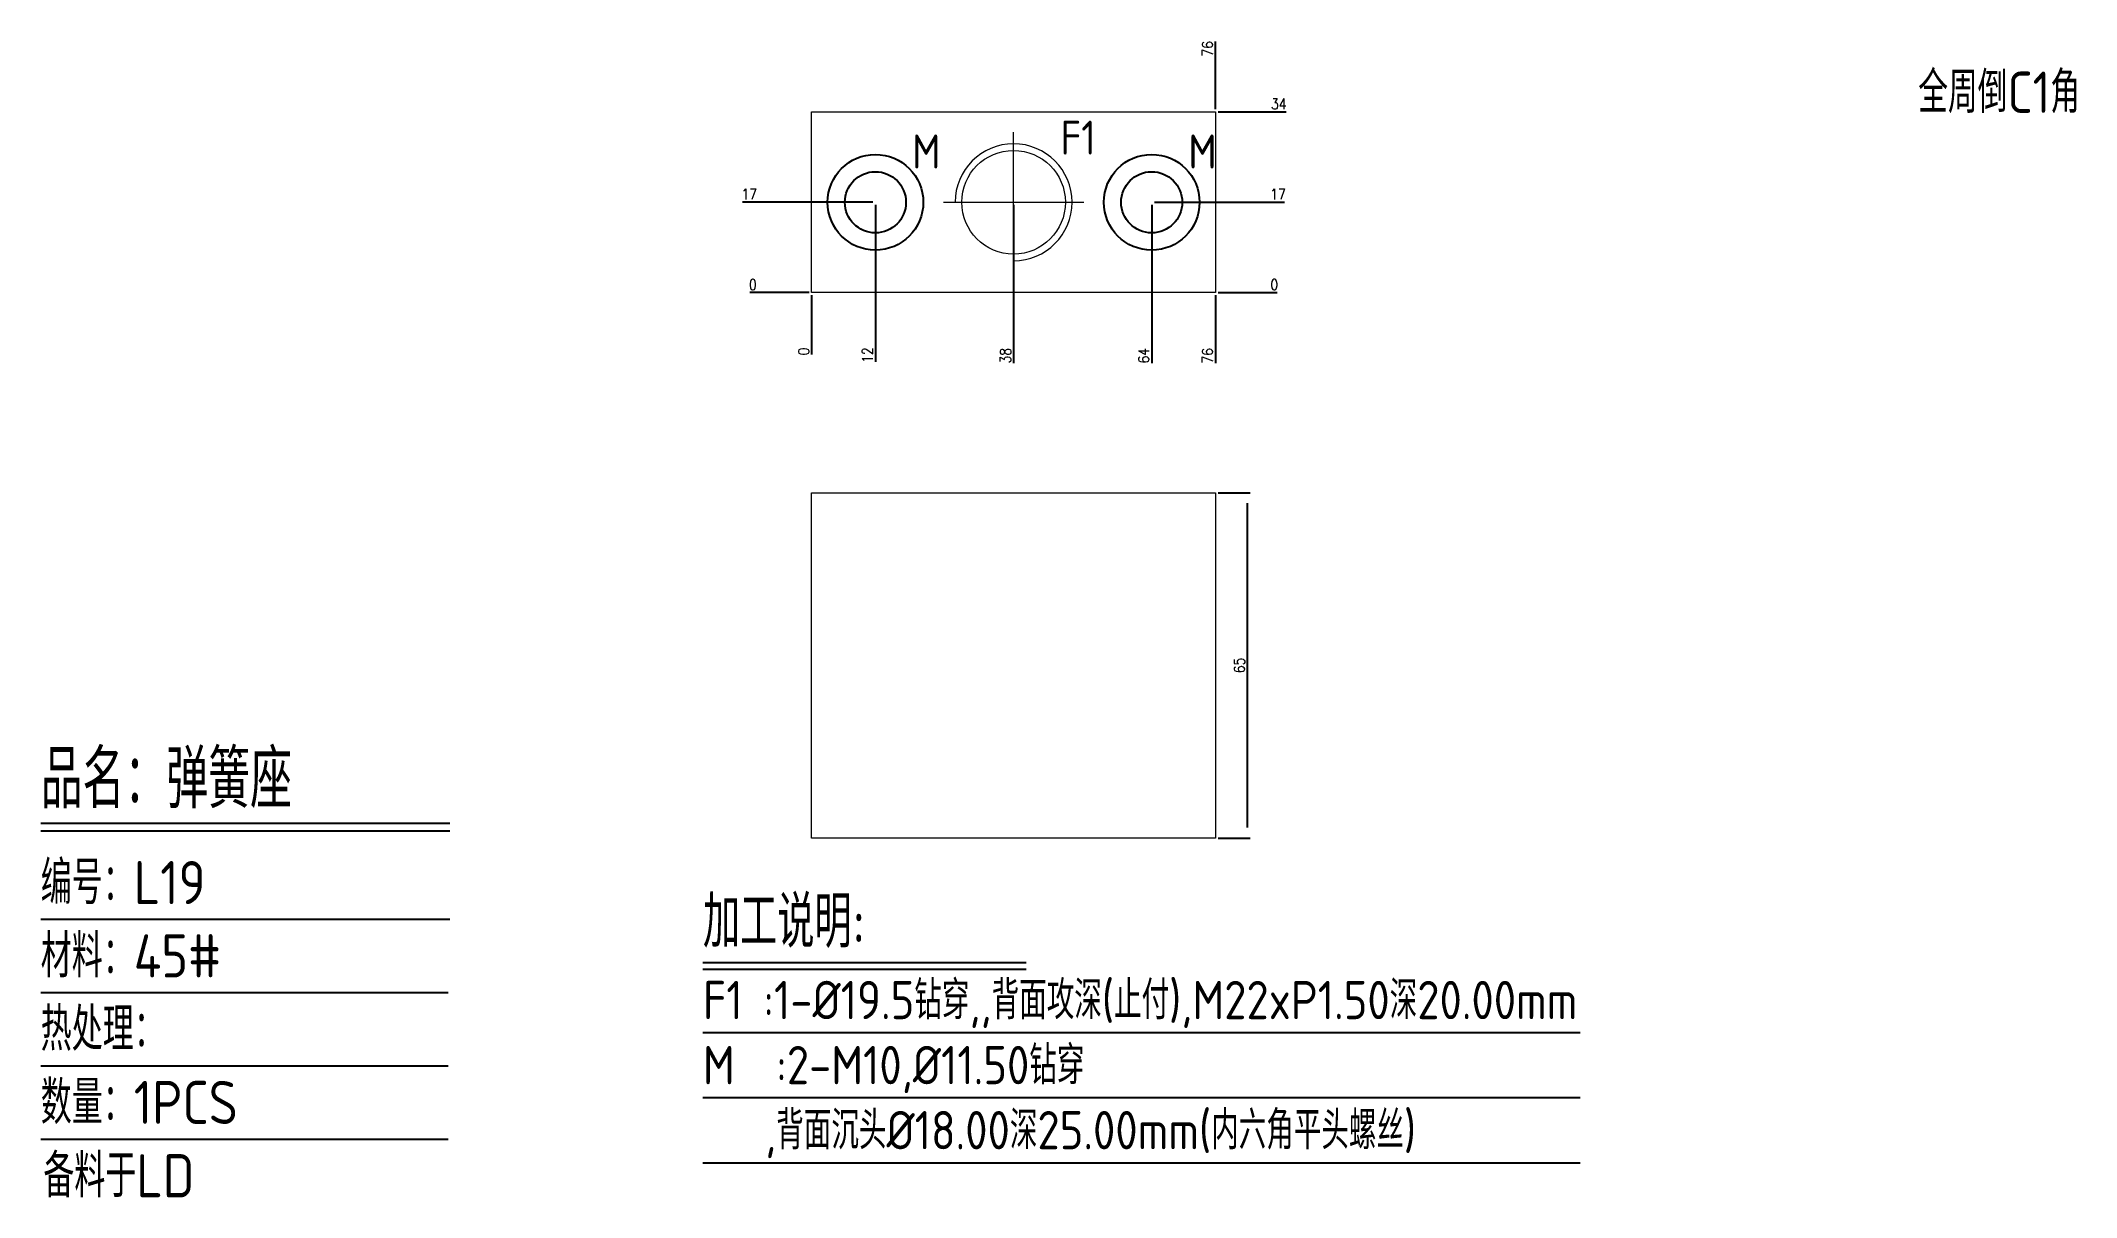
# Model space of a CAD drawing. Header units: millimetres. Extents: x 125062 to 125446, y -13625 to -13408.
import ezdxf
from ezdxf.enums import TextEntityAlignment as Align

# ---------------------------------------------------------------- set-up
doc = ezdxf.new("R2010")
doc.units = ezdxf.units.MM
for name, pattern in [('CENTER', [0]), ('DASHED', [0]), ('HIDDEN', [0])]:
    doc.linetypes.add(name, pattern=pattern)
for name, color, linetype in [('B2', 255, 'Continuous'), ('B2_O', 40, 'Continuous'), ('DIM', 4, 'Continuous'), ('TEXT', 4, 'Continuous')]:
    doc.layers.add(name, color=color, linetype=linetype)
doc.styles.add('gbenor', font='gbenor.shx', dxfattribs={"bigfont": 'gbcbig.shx'})
doc.styles.get("Standard").update_dxf_attribs({"font": 'txt.shx', "width": 0.85, "bigfont": 'ctxt.shx'})
doc.dimstyles.new('T-2-WX', dxfattribs={"dimtxt": 2, "dimasz": 2, "dimexe": 0.5, "dimexo": 0.5, "dimgap": 0.5, "dimtad": 1, "dimtxsty": 'Standard', "dimblk": 'OPEN30', "dimcen": 0, "dimazin": 3, "dimtfac": 1, "dimtmove": 0, "dimatfit": 3, "dimldrblk": 'OPEN30', "dimlwd": -1, "dimlwe": -1})

# ---------------------------------------------------------------- blocks, each defined once
blk = doc.blocks.new('*D7579')
at = {"layer": 'Defpoints', "color": 0}
for p in [(125207.5, -13455.15), (125283.5, -13455.15), (125293.5, -13455.15)]:
    blk.add_point(p, dxfattribs=at)
at = {"layer": 'DIM', "color": 0}
blk.add_line((125284, -13455.15), (125295.13, -13455.15), dxfattribs=at)
at = {"layer": 'DIM', "color": 0, "insert": (125294.57, -13453.65), "char_height": 2, "attachment_point": 5}
blk.add_mtext('0', dxfattribs=at)
blk = doc.blocks.new('_Open30')
blk = doc.blocks.new('*D7580')
at = {"layer": 'Defpoints', "color": 0}
for p in [(125271.5, -13438.15), (125293.5, -13438.15), (125207.5, -13455.15)]:
    blk.add_point(p, dxfattribs=at)
at = {"layer": 'DIM', "color": 0}
blk.add_line((125272, -13438.15), (125296.51, -13438.15), dxfattribs=at)
at = {"layer": 'DIM', "color": 0, "insert": (125295.26, -13436.65), "char_height": 2, "attachment_point": 5}
blk.add_mtext('17', dxfattribs=at)
blk = doc.blocks.new('*D7581')
at = {"layer": 'Defpoints', "color": 0}
for p in [(125283.5, -13421.15), (125293.5, -13421.15), (125207.5, -13455.15)]:
    blk.add_point(p, dxfattribs=at)
at = {"layer": 'DIM', "color": 0}
blk.add_line((125284, -13421.15), (125296.83, -13421.15), dxfattribs=at)
at = {"layer": 'DIM', "color": 0, "insert": (125295.42, -13419.65), "char_height": 2, "attachment_point": 5}
blk.add_mtext('34', dxfattribs=at)
blk = doc.blocks.new('*D7582')
at = {"layer": 'Defpoints', "color": 0}
for p in [(125197.5, -13455.15), (125207.5, -13455.15), (125207.5, -13455.15)]:
    blk.add_point(p, dxfattribs=at)
at = {"layer": 'DIM', "color": 0}
blk.add_line((125207, -13455.15), (125195.87, -13455.15), dxfattribs=at)
at = {"layer": 'DIM', "color": 0, "insert": (125196.43, -13453.65), "char_height": 2, "attachment_point": 5}
blk.add_mtext('0', dxfattribs=at)
blk = doc.blocks.new('*D7583')
at = {"layer": 'Defpoints', "color": 0}
for p in [(125197.5, -13438.15), (125219.5, -13438.15), (125207.5, -13455.15)]:
    blk.add_point(p, dxfattribs=at)
at = {"layer": 'DIM', "color": 0}
blk.add_line((125219, -13438.15), (125194.49, -13438.15), dxfattribs=at)
at = {"layer": 'DIM', "color": 0, "insert": (125195.75, -13436.65), "char_height": 2, "attachment_point": 5}
blk.add_mtext('17', dxfattribs=at)
blk = doc.blocks.new('*D7584')
at = {"layer": 'Defpoints', "color": 0}
for p in [(125207.5, -13455.15), (125283.5, -13455.15), (125283.5, -13465.15)]:
    blk.add_point(p, dxfattribs=at)
at = {"layer": 'DIM', "color": 0}
blk.add_line((125283.5, -13455.65), (125283.5, -13468.41), dxfattribs=at)
at = {"layer": 'DIM', "color": 0, "insert": (125282, -13467.03), "char_height": 2, "attachment_point": 5, "rotation": 90}
blk.add_mtext('76', dxfattribs=at)
blk = doc.blocks.new('*D7585')
at = {"layer": 'Defpoints', "color": 0}
for p in [(125271.5, -13438.15), (125207.5, -13455.15), (125271.5, -13465.15)]:
    blk.add_point(p, dxfattribs=at)
at = {"layer": 'DIM', "color": 0}
blk.add_line((125271.5, -13438.65), (125271.5, -13468.41), dxfattribs=at)
at = {"layer": 'DIM', "color": 0, "insert": (125270, -13467.03), "char_height": 2, "attachment_point": 5, "rotation": 90}
blk.add_mtext('64', dxfattribs=at)
blk = doc.blocks.new('*D7586')
at = {"layer": 'Defpoints', "color": 0}
for p in [(125245.5, -13438.15), (125207.5, -13455.15), (125245.5, -13465.15)]:
    blk.add_point(p, dxfattribs=at)
at = {"layer": 'DIM', "color": 0}
blk.add_line((125245.5, -13438.65), (125245.5, -13468.41), dxfattribs=at)
at = {"layer": 'DIM', "color": 0, "insert": (125244, -13467.03), "char_height": 2, "attachment_point": 5, "rotation": 90}
blk.add_mtext('38', dxfattribs=at)
blk = doc.blocks.new('*D7587')
at = {"layer": 'Defpoints', "color": 0}
for p in [(125219.5, -13438.15), (125207.5, -13455.15), (125219.5, -13465.15)]:
    blk.add_point(p, dxfattribs=at)
at = {"layer": 'DIM', "color": 0}
blk.add_line((125219.5, -13438.65), (125219.5, -13468.16), dxfattribs=at)
at = {"layer": 'DIM', "color": 0, "insert": (125218, -13466.91), "char_height": 2, "attachment_point": 5, "rotation": 90}
blk.add_mtext('12', dxfattribs=at)
blk = doc.blocks.new('*D7588')
at = {"layer": 'Defpoints', "color": 0}
for p in [(125207.5, -13455.15), (125207.5, -13455.15), (125207.5, -13465.15)]:
    blk.add_point(p, dxfattribs=at)
at = {"layer": 'DIM', "color": 0}
blk.add_line((125207.5, -13455.65), (125207.5, -13466.79), dxfattribs=at)
at = {"layer": 'DIM', "color": 0, "insert": (125206, -13466.22), "char_height": 2, "attachment_point": 5, "rotation": 90}
blk.add_mtext('0', dxfattribs=at)
blk = doc.blocks.new('*D7589')
at = {"layer": 'Defpoints', "color": 0}
for p in [(125283.5, -13411.15), (125283.5, -13421.15), (125207.5, -13455.15)]:
    blk.add_point(p, dxfattribs=at)
at = {"layer": 'DIM', "color": 0}
blk.add_line((125283.5, -13420.65), (125283.5, -13407.9), dxfattribs=at)
at = {"layer": 'DIM', "color": 0, "insert": (125282, -13409.28), "char_height": 2, "attachment_point": 5, "rotation": 90}
blk.add_mtext('76', dxfattribs=at)
blk = doc.blocks.new('*D7590')
at = {"layer": 'Defpoints', "color": 0}
for p in [(125283.5, -13492.79), (125289.5, -13492.79), (125283.5, -13557.79)]:
    blk.add_point(p, dxfattribs=at)
at = {"layer": 'DIM', "color": 0}
for p, q in [((125284, -13492.79), (125290, -13492.79)), ((125289.5, -13555.79), (125289.5, -13494.79)), ((125284, -13557.79), (125290, -13557.79))]:
    blk.add_line(p, q, dxfattribs=at)
at = {"layer": 'DIM', "color": 0, "insert": (125288, -13525.29), "char_height": 2, "attachment_point": 5, "rotation": 90}
blk.add_mtext('65', dxfattribs=at)

msp = doc.modelspace()

# ---------------------------------------------------------------- linework, layer by layer
at = {"layer": 'B2', "linetype": 'Continuous', "lineweight": 15}
for points in [[(125207.501, -13455.154), (125207.501, -13421.154), (125283.501, -13421.154), (125283.501, -13455.154)], [(125207.501, -13492.789), (125283.501, -13492.789), (125283.501, -13557.789), (125207.501, -13557.789)]]:
    msp.add_lwpolyline(points, close=True, dxfattribs=at)
at = {"layer": 'B2_O', "color": 4, "linetype": 'CENTER', "lineweight": 15}
for p, q in [((125245.501, -13451.354), (125245.501, -13424.954)), ((125232.301, -13438.154), (125258.701, -13438.154))]:
    msp.add_line(p, q, dxfattribs=at)
at = {"layer": 'B2_O', "linetype": 'HIDDEN', "ltscale": 3}
for centre in [(125219.501, -13438.154), (125271.501, -13438.154)]:
    msp.add_circle(centre, 9, dxfattribs=at)
at = {"layer": 'B2_O', "color": 4, "linetype": 'DASHED', "lineweight": 15}
msp.add_circle((125245.501, -13438.154), 9.75, dxfattribs=at)
at = {"layer": 'B2_O', "linetype": 'Continuous', "ltscale": 3}
for centre in [(125219.501, -13438.154), (125271.501, -13438.154)]:
    msp.add_circle(centre, 5.75, dxfattribs=at)
at = {"layer": 'B2_O', "color": 4, "linetype": 'DASHED', "lineweight": 15}
msp.add_arc((125245.501, -13438.154), 11, 270, 180, dxfattribs=at)
at = {"layer": 'DIM', "color": 4, "linetype": 'Continuous', "lineweight": 25}
for p, q in [((125062.406, -13554.989), (125139.41, -13554.989)), ((125062.406, -13556.408), (125139.41, -13556.408)), ((125062.406, -13573.033), (125139.41, -13573.033)), ((125062.406, -13586.819), (125139.076, -13586.819)), ((125062.406, -13600.605), (125139.076, -13600.605)), ((125062.406, -13614.391), (125139.076, -13614.391))]:
    msp.add_line(p, q, dxfattribs=at)
at = {"layer": 'TEXT', "color": 3}
for p, q in [((125187.035, -13581.142), (125247.861, -13581.142)), ((125187.035, -13582.402), (125247.861, -13582.402)), ((125187.035, -13594.354), (125352.124, -13594.354)), ((125187.035, -13606.594), (125352.124, -13606.594)), ((125187.035, -13618.834), (125352.124, -13618.834))]:
    msp.add_line(p, q, dxfattribs=at)

# ---------------------------------------------------------------- texts
at = {"layer": 'DIM', "color": 3, "linetype": 'Continuous', "lineweight": 25, "style": 'gbenor'}
for s, height, p in [('品名：弹簧座', 10.9479, (125062.406, -13552.151)), ('编号：L19', 8.1095, (125062.406, -13570.194)), ('材料：45#', 8.1095, (125062.406, -13583.981)), ('热处理：', 8.1095, (125062.406, -13597.767)), ('数量：1PCS', 8.1095, (125062.406, -13611.553)), ('备料于LD', 8.1095, (125062.9, -13625.339))]:
    msp.add_text(s, height=height, dxfattribs=at).set_placement(p)
at = {"layer": 'TEXT', "color": 4, "lineweight": 18, "style": 'gbenor'}
msp.add_text('全周倒C1角', height=7.7718, dxfattribs=at).set_placement((125415.753, -13421.345))
at = {"layer": 'TEXT', "color": 4, "style": 'gbenor'}
for s, p in [('F1', (125257.653, -13426.001)), ('M', (125229.061, -13428.594)), ('M', (125281.061, -13428.594))]:
    msp.add_text(s, height=6.4, dxfattribs=at).set_placement(p, align=Align.MIDDLE_CENTER)
for s, height, p in [('加工说明: ', 9.72, (125187.035, -13578.37)), ('F1 :1-%%C19.5钻穿,,背面攻深(止付),M22xP1.50深20.00mm', 7.2, (125187.035, -13591.834)), ('M  :2-M10,%%c11.50钻穿', 7.2, (125187.035, -13604.074)), ('   ,背面沉头%%C18.00深25.00mm(内六角平头螺丝)', 7.2, (125187.035, -13616.314))]:
    msp.add_text(s, height=height, dxfattribs=at).set_placement(p)

# ---------------------------------------------------------------- dimensions: what is measured, and where the dimension line sits
at = {"layer": 'DIM', "color": 4}
for feature_location, offset, dtype, origin, picture, middle in [((125283.501, -13421.154), (0, 10), 1, (125207.501, -13455.154), '*D7589', (125282.001, -13409.278)), ((125283.501, -13421.154), (10, 0), 0, (125207.501, -13455.154), '*D7581', (125295.417, -13419.654)), ((125219.501, -13438.154), (-22, 0), 0, (125207.501, -13455.154), '*D7583', (125195.746, -13436.654)), ((125271.501, -13438.154), (22, 0), 0, (125207.501, -13455.154), '*D7580', (125295.255, -13436.654)), ((125271.501, -13438.154), (0, -27), 1, (125207.501, -13455.154), '*D7585', (125270.001, -13467.03)), ((125245.501, -13438.154), (0, -27), 1, (125207.501, -13455.154), '*D7586', (125244.001, -13467.03)), ((125219.501, -13438.154), (0, -27), 1, (125207.501, -13455.154), '*D7587', (125218.001, -13466.909)), ((125207.500549659, -13455.153776896), (-10, 0), 0, (125207.500549659, -13455.153776896), '*D7582', (125196.433882993, -13453.653776896)), ((125283.500549659, -13455.153776896), (10, 0), 0, (125207.500549659, -13455.153776896), '*D7579', (125294.567216326, -13453.653776896)), ((125207.500549659, -13455.153776896), (0, -10), 1, (125207.500549659, -13455.153776896), '*D7588', (125206.000549659, -13466.220443562)), ((125283.501, -13455.154), (0, -10), 1, (125207.501, -13455.154), '*D7584', (125282.001, -13467.03))]:
    dim = msp.add_ordinate_dim(feature_location=feature_location, offset=offset, dtype=dtype, origin=origin, dimstyle='T-2-WX', dxfattribs=at)
    dim.commit()
    dim.dimension.update_dxf_attribs({"geometry": picture, "text_midpoint": middle})
dim = msp.add_linear_dim(base=(125289.501, -13492.789), p1=(125283.501, -13557.789), p2=(125283.501, -13492.789), angle=90, dimstyle='T-2-WX', dxfattribs=at)
dim.commit()
dim.dimension.update_dxf_attribs({"geometry": '*D7590', "text_midpoint": (125288.001, -13525.289)})

doc.saveas('drawing.dxf')
